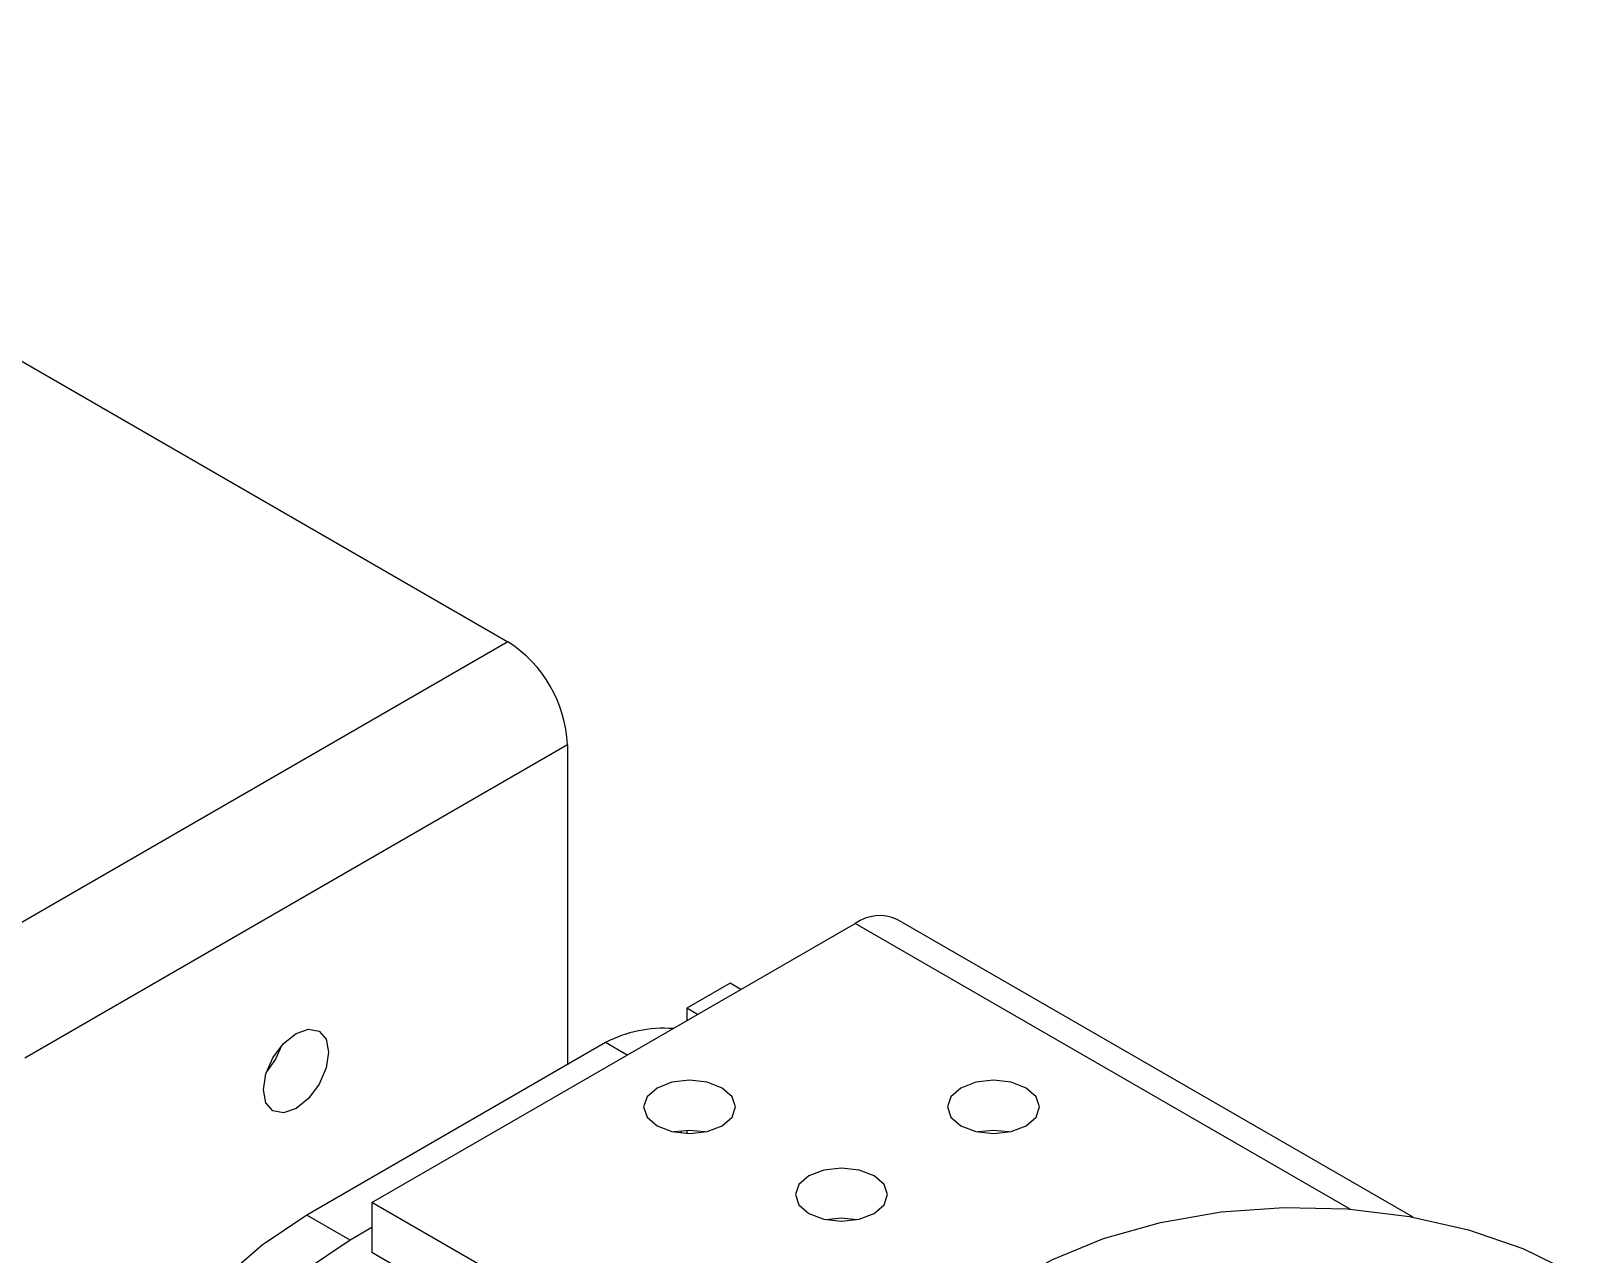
# Model space of a CAD drawing. Header units: millimetres. Extents: x 15 to 836, y 5 to 589.
# Drawn here: x 613.8 to 664, y 191.8 to 231.7 of the extents above; entities that cross this region are included whole.
import ezdxf

# ---------------------------------------------------------------- set-up
doc = ezdxf.new("R2010")
doc.units = ezdxf.units.MM

msp = doc.modelspace()

# ---------------------------------------------------------------- linework, layer by layer
at = {"color": 7, "linetype": 'Continuous', "lineweight": 25}
for p, q in [((594.883, 231.65), (629.364, 211.745)), ((629.364, 211.745), (611.686, 201.54)), ((631.299, 208.393), (613.621, 198.188)), ((631.299, 208.393), (631.299, 197.972)), ((624.935, 193.483), (640.678, 202.571)), ((658.847, 193.008), (642.046, 202.706)), ((636.602, 200.625), (635.188, 199.809)), ((636.955, 200.422), (636.602, 200.625)), ((635.188, 199.809), (635.188, 199.402)), ((635.541, 199.605), (635.188, 199.809)), ((632.546, 198.691), (622.814, 193.073)), ((635.188, 195.829), (635.188, 195.734)), ((643.097, 182.998), (624.935, 193.483)), ((624.935, 193.483), (624.935, 191.85)), ((624.228, 192.257), (622.814, 193.073)), ((624.935, 192.665), (624.228, 192.257)), ((645.043, 180.242), (624.935, 191.85))]:
    msp.add_line(p, q, dxfattribs=at)
at = {"color": 8, "linetype": 'Continuous', "lineweight": 25}
for p, q in [((656.795, 193.266), (640.678, 202.571)), ((633.252, 198.284), (632.546, 198.691)), ((635.002, 195.747), (635.002, 195.816))]:
    msp.add_line(p, q, dxfattribs=at)
at = {"color": 7, "linetype": 'Continuous', "lineweight": 25, "flags": 128}
for points in [[(622.46, 198.993), (622.866, 199.134), (623.21, 199.067), (623.44, 198.803), (623.521, 198.381), (623.44, 197.865), (623.21, 197.335), (622.866, 196.871), (622.46, 196.543), (622.054, 196.402), (621.71, 196.469), (621.48, 196.734), (621.399, 197.156), (621.48, 197.671), (621.71, 198.201), (622.054, 198.665), (622.46, 198.993)], [(622.003, 198.61), (621.796, 198.152), (621.503, 197.743)], [(636.342, 197.211), (635.855, 197.398), (635.281, 197.464), (634.707, 197.398), (634.221, 197.211), (633.895, 196.93), (633.781, 196.598), (633.895, 196.267), (634.221, 195.986), (634.707, 195.798), (635.281, 195.732), (635.855, 195.798), (636.342, 195.986), (636.667, 196.267), (636.781, 196.598), (636.667, 196.93), (636.342, 197.211)], [(646.241, 197.211), (645.755, 197.398), (645.181, 197.464), (644.607, 197.398), (644.12, 197.211), (643.795, 196.93), (643.681, 196.598), (643.795, 196.267), (644.12, 195.986), (644.607, 195.798), (645.181, 195.732), (645.755, 195.798), (646.241, 195.986), (646.566, 196.267), (646.681, 196.598), (646.566, 196.93), (646.241, 197.211)], [(635.781, 195.782), (635.281, 195.831), (634.782, 195.782)], [(645.68, 195.782), (645.181, 195.831), (644.681, 195.782)], [(641.292, 194.353), (640.805, 194.541), (640.231, 194.607), (639.657, 194.541), (639.17, 194.353), (638.845, 194.072), (638.731, 193.741), (638.845, 193.409), (639.17, 193.128), (639.657, 192.941), (640.231, 192.875), (640.805, 192.941), (641.292, 193.128), (641.617, 193.409), (641.731, 193.741), (641.617, 194.072), (641.292, 194.353)], [(646.322, 181.01), (644.988, 181.919), (643.931, 182.943), (643.18, 184.053), (642.757, 185.22), (642.671, 186.411), (642.927, 187.593), (643.516, 188.735), (644.423, 189.806), (645.622, 190.776), (647.082, 191.619), (648.762, 192.311), (650.617, 192.835), (652.596, 193.175), (654.644, 193.322), (656.707, 193.273), (658.727, 193.028), (660.651, 192.595), (662.424, 191.985), (664, 191.215)], [(622.814, 193.073), (621.359, 192.094), (619.944, 190.863), (618.607, 189.414), (617.385, 187.787), (616.311, 186.025), (615.414, 184.177), (614.719, 182.294), (614.245, 180.426), (614.005, 178.624), (614.005, 176.938), (614.245, 175.414), (614.719, 174.094), (615.414, 173.012), (616.311, 172.199), (616.564, 172.041)], [(640.73, 192.924), (640.231, 192.974), (639.732, 192.924)], [(624.228, 192.257), (622.773, 191.278), (621.358, 190.047), (620.021, 188.598), (618.799, 186.97), (617.725, 185.209), (616.828, 183.361), (616.134, 181.477), (615.66, 179.609), (615.419, 177.808), (615.419, 176.122), (615.66, 174.598), (616.134, 173.277), (616.828, 172.196), (617.725, 171.383), (618.799, 170.861), (619.753, 170.665)]]:
    msp.add_lwpolyline(points, dxfattribs=at)
at = {"color": 7, "linetype": 'Continuous', "lineweight": 25}
for centre, radius, start, end in [((627.098, 208.202), 4.206, 2.6052, 57.3948), ((641.479, 201.452), 1.376, 65.693, 125.6177), ((634.436, 195.1), 4.059, 85.6245, 117.76)]:
    msp.add_arc(centre, radius, start, end, dxfattribs=at)

doc.saveas('drawing.dxf')
